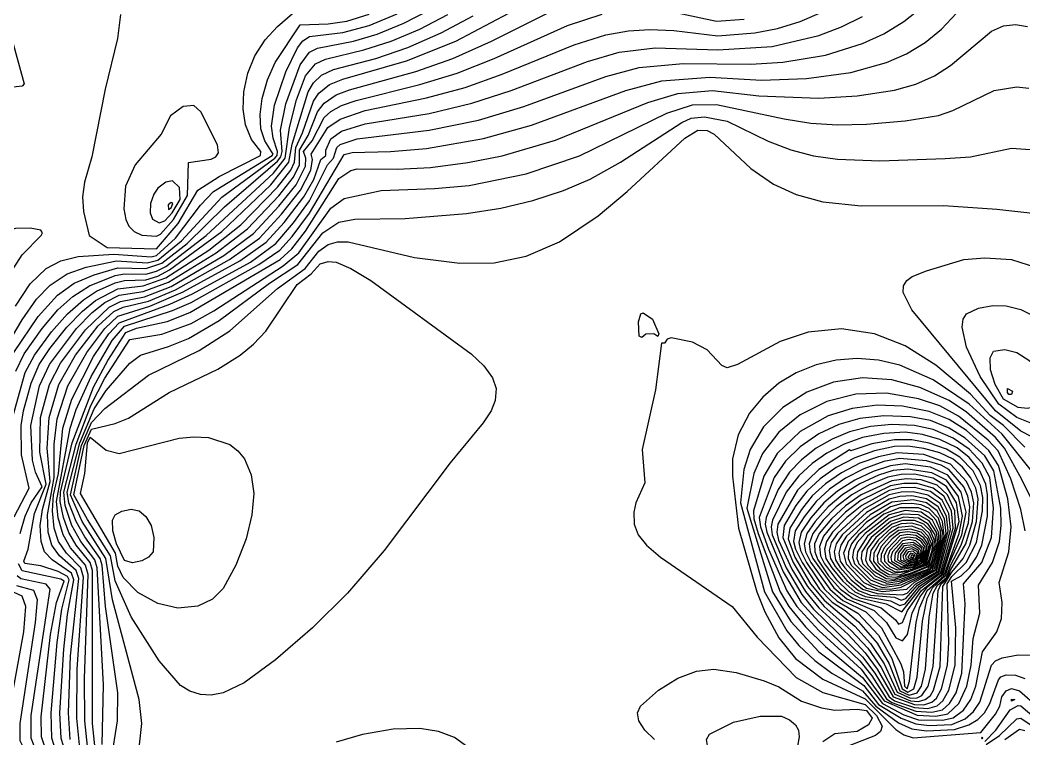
# Model space of a CAD drawing. Header units: inches. Extents: x 2608994 to 2618701, y 1261813 to 1271655.
# Drawn here: x 2613993 to 2614899, y 1265086 to 1265735 of the extents above; entities that cross this region are included whole.
import ezdxf

# ---------------------------------------------------------------- set-up
doc = ezdxf.new("R2010")
doc.units = ezdxf.units.IN
doc.header["$MEASUREMENT"] = 0

msp = doc.modelspace()

# ---------------------------------------------------------------- linework, layer by layer
for points, elevation in [([(2613993.2, 1265271.52), (2613997.97, 1265287.12), (2614003.39, 1265299.12), (2614013.16, 1265313.52), (2614007.28, 1265326.72), (2614004.41, 1265337.52), (2614002.87, 1265368.72), (2614010.92, 1265404.72), (2614019.78, 1265423.92), (2614044.28, 1265456.32), (2614058.25, 1265470.72), (2614069.6, 1265479.77), (2614082.8, 1265486.42), (2614104.4, 1265489.67), (2614127.2, 1265498.17), (2614170.24, 1265524.72), (2614198.6, 1265546.32), (2614226.8, 1265576.14), (2614240, 1265592.74), (2614245.47, 1265603.92), (2614245.35, 1265617.12), (2614253.18, 1265630.32), (2614261.74, 1265651.92), (2614267.6, 1265659.68), (2614278.4, 1265667.2), (2614290.4, 1265671.79), (2614350.4, 1265688.21), (2614383.69, 1265699.92), (2614418.8, 1265715.42), (2614492, 1265752.16)], 255), ([(2613977.7, 1265434.72), (2613995.2, 1265464.16), (2614008.21, 1265482.72), (2614020.4, 1265495.41), (2614035.72, 1265505.52), (2614053.01, 1265511.52), (2614080.4, 1265517.29), (2614108, 1265515.7), (2614117.6, 1265518.08), (2614138.87, 1265535.52), (2614175.2, 1265574.78), (2614223.2, 1265610.12), (2614225.23, 1265612.32), (2614225.67, 1265615.92), (2614221.56, 1265627.92), (2614220.16, 1265638.72), (2614222.75, 1265657.92), (2614233.12, 1265687.92), (2614243.6, 1265709.44), (2614248.4, 1265715.99), (2614254.4, 1265719.68), (2614284.4, 1265723.41), (2614308.4, 1265729.83), (2614333.6, 1265740.31)], 250), ([(2613987.77, 1265434.72), (2614009.66, 1265467.12), (2614027.02, 1265486.32), (2614042.06, 1265497.12), (2614060, 1265504.71), (2614081.6, 1265511.1), (2614106.8, 1265510.41), (2614121.2, 1265515.24), (2614144.17, 1265533.12), (2614177.6, 1265566.14), (2614225.6, 1265607.2), (2614228.66, 1265611.12), (2614229.83, 1265615.92), (2614228.4, 1265635.12), (2614233.01, 1265659.12), (2614246, 1265694.15), (2614254.4, 1265705.7), (2614261.6, 1265709.19), (2614294, 1265715.52), (2614315.6, 1265721.91), (2614339.6, 1265731.71), (2614362.4, 1265743.48)], 251), ([(2613988, 1265286.44), (2614001.46, 1265312.32), (2613994.66, 1265342.32), (2613994.32, 1265368.72), (2613996.3, 1265381.92), (2614003.24, 1265407.12), (2614010.55, 1265423.92), (2614020.02, 1265438.32), (2614035.6, 1265457.52), (2614049.54, 1265471.92), (2614061.36, 1265481.52), (2614081.6, 1265492.15), (2614104.4, 1265494.77), (2614124.8, 1265502.02), (2614163.63, 1265527.12), (2614192.48, 1265549.92), (2614225.6, 1265583.84), (2614237.56, 1265599.12), (2614240.83, 1265606.32), (2614242.05, 1265619.52), (2614248.13, 1265632.72), (2614257.99, 1265661.52), (2614262.95, 1265668.72), (2614272.4, 1265676.4), (2614284.4, 1265681.29), (2614342, 1265697.68), (2614386.4, 1265715.4), (2614434.34, 1265740.72)], 254), ([(2613989.2, 1265476.49), (2614002.4, 1265496.75), (2614016.8, 1265510.35), (2614030, 1265517.43), (2614045.6, 1265521.17), (2614078, 1265523.34), (2614111.6, 1265521.08), (2614116.4, 1265522.17), (2614133.56, 1265537.92), (2614156, 1265567.47), (2614167.69, 1265579.92), (2614220.81, 1265612.32), (2614221.73, 1265613.52), (2614214.1, 1265625.52), (2614210.66, 1265636.32), (2614209.85, 1265649.52), (2614211.67, 1265663.92), (2614216.58, 1265680.72), (2614223.53, 1265696.32), (2614246, 1265730.37), (2614271.2, 1265731.17), (2614288, 1265733.72), (2614308.4, 1265739.99)], 249), ([(2613989.55, 1265417.92), (2613997.08, 1265433.52), (2614013.22, 1265456.32), (2614027.34, 1265473.12), (2614040.8, 1265485.31), (2614055.82, 1265494.72), (2614079.2, 1265504.02), (2614087.6, 1265505.62), (2614106.8, 1265505.37), (2614116.4, 1265507.97), (2614124.8, 1265512.3), (2614161.31, 1265540.32), (2614222, 1265596.39), (2614232.38, 1265609.92), (2614236.24, 1265637.52), (2614242.84, 1265662.72), (2614250.8, 1265684.36), (2614259.83, 1265695.12), (2614268.8, 1265699.39), (2614303.6, 1265707.65), (2614328, 1265715.52), (2614354, 1265726.51), (2614379.2, 1265739.67)], 252), ([(2614026.1, 1265073.52), (2614021.94, 1265086.72), (2614021.17, 1265109.52), (2614026.65, 1265173.12), (2614031, 1265203.12), (2614037.52, 1265229.52), (2614036, 1265232.58), (2614027.6, 1265237.05), (2614012, 1265242.14), (2613997.6, 1265244.46), (2613996.77, 1265246.32), (2614000.6, 1265257.12), (2614006.4, 1265289.52), (2614016.72, 1265315.92), (2614011.01, 1265344.72), (2614011.81, 1265375.92), (2614019.76, 1265405.92), (2614029.61, 1265425.12), (2614052.15, 1265455.12), (2614073.6, 1265475.52), (2614084, 1265480.78), (2614105.6, 1265484.91), (2614129.6, 1265494.3), (2614177.1, 1265522.32), (2614204, 1265542.14), (2614226.8, 1265566.57), (2614242.4, 1265586.01), (2614250.69, 1265602.72), (2614251.03, 1265609.92), (2614248.99, 1265615.92), (2614256.93, 1265625.52), (2614267.6, 1265646.57), (2614273.6, 1265652.03), (2614283.2, 1265657.4), (2614296.4, 1265662.15), (2614354, 1265676.37), (2614387.6, 1265686.74), (2614421.2, 1265699.92), (2614487.2, 1265729.56), (2614518.4, 1265740.02)], 256), ([(2614034.43, 1265072.32), (2614030.47, 1265086.72), (2614029.21, 1265109.52), (2614032.72, 1265167.12), (2614036.1, 1265198.32), (2614041.89, 1265229.52), (2614039.6, 1265235.52), (2614022.21, 1265247.52), (2614015.35, 1265254.72), (2614012.16, 1265264.32), (2614011.51, 1265278.72), (2614013.39, 1265293.12), (2614020.27, 1265318.32), (2614017.65, 1265348.32), (2614019.53, 1265375.92), (2614028.26, 1265405.92), (2614043.21, 1265432.32), (2614063.72, 1265458.72), (2614078, 1265471.64), (2614086.4, 1265475.64), (2614109.2, 1265481.05), (2614133.41, 1265491.12), (2614182.26, 1265518.72), (2614209.29, 1265537.92), (2614229.2, 1265559.36), (2614246.23, 1265581.12), (2614255.55, 1265599.12), (2614257.2, 1265608.72), (2614255.9, 1265613.52), (2614270.88, 1265637.52), (2614282, 1265645.14), (2614304.8, 1265652.94), (2614360, 1265664.29), (2614394.8, 1265673.84), (2614428.4, 1265685.84), (2614493.2, 1265712.33), (2614522, 1265721.36), (2614542.4, 1265724.88), (2614561.6, 1265726.08), (2614583.2, 1265725.11), (2614622.8, 1265720.38), (2614656.4, 1265723.01), (2614676.8, 1265726.99), (2614697.2, 1265733.39), (2614718.8, 1265742.59)], 257), ([(2614046.79, 1265080.72), (2614044.34, 1265104.72), (2614044.88, 1265149.12), (2614050.49, 1265231.92), (2614048.07, 1265240.32), (2614035.08, 1265253.52), (2614027.99, 1265264.32), (2614024.08, 1265276.32), (2614022.46, 1265291.92), (2614023.36, 1265306.32), (2614027.89, 1265325.52), (2614031.79, 1265366.32), (2614039.87, 1265392.72), (2614059.37, 1265431.12), (2614073.38, 1265451.52), (2614082.8, 1265461.53), (2614128.4, 1265478.4), (2614148.8, 1265487.73), (2614201.09, 1265516.32), (2614224.04, 1265533.12), (2614240, 1265551.67), (2614254.38, 1265571.52), (2614270.68, 1265603.92), (2614276.14, 1265609.92), (2614279.07, 1265619.52), (2614282, 1265622.3), (2614297.6, 1265627.57), (2614362.4, 1265635.18), (2614406.8, 1265644.29), (2614447.95, 1265656.72), (2614522, 1265683.8), (2614552, 1265691.93), (2614591.6, 1265695.37), (2614652.8, 1265694.67), (2614681.6, 1265696.47), (2614720, 1265702.87), (2614753.6, 1265713.37), (2614772.8, 1265722.23), (2614790.8, 1265733.2), (2614806.4, 1265745.54)], 259), ([(2614053.97, 1265079.52), (2614051.62, 1265102.32), (2614051.31, 1265140.72), (2614054.67, 1265234.32), (2614052.27, 1265242.72), (2614038.78, 1265258.32), (2614032.01, 1265270.32), (2614027.6, 1265285.43), (2614026.08, 1265300.32), (2614038.4, 1265366.55), (2614044, 1265383.12), (2614057.4, 1265413.12), (2614076.45, 1265445.52), (2614087.6, 1265458.41), (2614130.8, 1265472.62), (2614147.6, 1265479.89), (2614208.81, 1265513.92), (2614227.57, 1265527.12), (2614238.8, 1265539.37), (2614254.4, 1265560.35), (2614285.6, 1265613.32), (2614292.8, 1265615.24), (2614327.6, 1265616.04), (2614360, 1265618.77), (2614411.6, 1265627.62), (2614454.8, 1265639.67), (2614540, 1265671.11), (2614572.4, 1265679.87), (2614615.6, 1265683.02), (2614662.4, 1265680.47), (2614702.89, 1265681.92), (2614742.8, 1265687.38), (2614775.2, 1265696.34), (2614793.2, 1265704.18), (2614810, 1265714.28), (2614824.87, 1265726.32), (2614838.44, 1265740.72)], 260), ([(2614083.98, 1265739.52), (2614081.18, 1265717.92), (2614069.96, 1265672.32), (2614057.9, 1265611.12), (2614051.32, 1265588.32), (2614049.51, 1265575.12), (2614050.57, 1265561.92), (2614055.61, 1265540.32), (2614071.84, 1265529.52), (2614116.4, 1265528.15), (2614135.83, 1265551.12), (2614153.76, 1265581.12), (2614172.8, 1265593.51), (2614210.17, 1265612.32), (2614210.62, 1265615.92), (2614201.98, 1265626.72), (2614196.64, 1265639.92), (2614194.59, 1265654.32), (2614195.28, 1265669.92), (2614198.92, 1265686.72), (2614205.25, 1265702.32), (2614214.4, 1265716.72), (2614225.62, 1265728.72), (2614243.6, 1265744.3)], 248), ([(2614580.8, 1265742.26), (2614621.6, 1265733.59), (2614646.8, 1265735.32)], 256), ([(2613980.19, 1265738.32), (2613997.08, 1265677.12), (2613995.2, 1265674.95), (2613956.8, 1265670.75)], 249), ([(2613985.27, 1265371.12), (2613997.93, 1265416.72), (2614006.15, 1265432.32), (2614021.6, 1265453.18), (2614035.94, 1265469.52), (2614050.4, 1265482.34), (2614062.34, 1265489.92), (2614079.2, 1265497.61), (2614087.6, 1265499.66), (2614106.8, 1265500.37), (2614117.6, 1265503.6), (2614128.17, 1265509.12), (2614175.47, 1265543.92), (2614219.6, 1265586.05), (2614235.71, 1265606.32), (2614238.8, 1265622.59), (2614253.2, 1265669.88), (2614258, 1265678.1), (2614265.2, 1265684.93), (2614276, 1265690.06), (2614314.4, 1265700.01), (2614343.2, 1265709.87), (2614373.2, 1265722.93), (2614402.1, 1265738.32)], 253), ([(2614038.55, 1265085.52), (2614036.88, 1265109.52), (2614038.84, 1265161.12), (2614046.19, 1265230.72), (2614043.84, 1265237.92), (2614028.82, 1265251.12), (2614022, 1265260.72), (2614018.6, 1265272.72), (2614017.9, 1265288.32), (2614024.03, 1265321.92), (2614024.03, 1265351.92), (2614026.66, 1265374.72), (2614036.43, 1265404.72), (2614053.4, 1265434.72), (2614069.62, 1265456.32), (2614081.6, 1265467.35), (2614110.4, 1265476.5), (2614140.4, 1265489.46), (2614191.53, 1265517.52), (2614215.31, 1265534.32), (2614231.6, 1265551.9), (2614249.46, 1265575.12), (2614258.48, 1265590.72), (2614264.75, 1265608.72), (2614269.15, 1265612.32), (2614269.23, 1265617.12), (2614273.6, 1265627.37), (2614283.2, 1265634.25), (2614304.8, 1265641.06), (2614362.4, 1265650.39), (2614400.8, 1265659.55), (2614436.35, 1265671.12), (2614505.2, 1265697.29), (2614534, 1265705.63), (2614566.4, 1265709.48), (2614622.8, 1265707.64), (2614672, 1265710.73), (2614714, 1265720.57), (2614734.4, 1265728.35), (2614753.6, 1265737.79)], 258), ([(2614061.03, 1265077.12), (2614058.74, 1265099.92), (2614058.7, 1265237.92), (2614056.47, 1265245.12), (2614043.93, 1265260.72), (2614037.2, 1265272.41), (2614032.32, 1265285.92), (2614029.56, 1265300.32), (2614029.86, 1265308.72), (2614040.22, 1265353.12), (2614059.56, 1265403.52), (2614072.47, 1265427.52), (2614088.69, 1265452.72), (2614098.4, 1265456.65), (2614126, 1265462.77), (2614146.4, 1265470.69), (2614227.87, 1265518.72), (2614238.62, 1265528.32), (2614250.8, 1265543.99), (2614280.8, 1265591.7), (2614291.6, 1265598.79), (2614297.6, 1265600.45), (2614333.6, 1265599.95), (2614363.6, 1265601.65), (2614397.2, 1265605.99), (2614428.4, 1265612.22), (2614476.4, 1265626.37), (2614559.74, 1265660.32), (2614586.8, 1265668.28), (2614618, 1265670.99), (2614660, 1265666.22), (2614714, 1265664.03), (2614748.8, 1265666.21), (2614782.4, 1265671.36), (2614801.6, 1265676.82), (2614818.4, 1265684.28), (2614832.8, 1265693.73), (2614870, 1265724.48), (2614880.8, 1265729.44), (2614891.6, 1265730.72), (2614902.4, 1265728.67)], 261), ([(2614067.2, 1265080.92), (2614068.53, 1265134.72), (2614062.93, 1265240.32), (2614060.63, 1265247.52), (2614047.99, 1265264.32), (2614040.07, 1265278.72), (2614033.89, 1265296.72), (2614032.86, 1265308.72), (2614043.77, 1265351.92), (2614057.06, 1265386.72), (2614069.6, 1265411.48), (2614092.4, 1265446.4), (2614121.2, 1265451.17), (2614147.6, 1265460.97), (2614168, 1265472.34), (2614230.74, 1265512.72), (2614244.7, 1265524.72), (2614273.6, 1265564.76), (2614285.6, 1265573.61), (2614319.2, 1265580.86), (2614367.2, 1265582.55), (2614398.4, 1265585.43), (2614450, 1265595.88), (2614498, 1265612.19), (2614576.81, 1265650.72), (2614600, 1265658.06), (2614621.6, 1265658.53), (2614682.8, 1265645.37), (2614706.8, 1265641.64), (2614730.8, 1265640.07), (2614757.2, 1265640.53), (2614792, 1265643.79), (2614822, 1265648.63), (2614835.1, 1265653.12), (2614872.4, 1265670.98), (2614892.8, 1265674.26), (2614903.6, 1265673.22)], 262), ([(2614119.83, 1265541.52), (2614131.67, 1265554.72), (2614144.32, 1265576.32), (2614145.2, 1265606.19), (2614165.6, 1265609.01), (2614169.85, 1265611.12), (2614172.38, 1265614.72), (2614171.5, 1265621.92), (2614156.5, 1265651.92), (2614150, 1265657.42), (2614140.4, 1265656.57), (2614129.07, 1265648.32), (2614120.47, 1265631.52), (2614097.14, 1265603.92), (2614088.46, 1265584.72), (2614086.76, 1265564.32), (2614088.55, 1265554.72), (2614091.44, 1265548.72), (2614096.3, 1265543.92), (2614103.2, 1265540.67), (2614116.4, 1265539.57), (2614119.83, 1265541.52)], 247), ([(2614075.51, 1265066.32), (2614081.22, 1265102.32), (2614081.56, 1265127.52), (2614070.46, 1265205.52), (2614067.19, 1265242.72), (2614065.48, 1265248.72), (2614051.6, 1265268.36), (2614043.8, 1265282.32), (2614037.11, 1265299.12), (2614035.84, 1265308.72), (2614047.15, 1265353.12), (2614060, 1265383.95), (2614070.8, 1265400.25), (2614092.4, 1265425.02), (2614101.95, 1265432.32), (2614127.2, 1265439.97), (2614145.2, 1265447.42), (2614172.8, 1265463.45), (2614218.42, 1265497.12), (2614243.96, 1265513.92), (2614266.4, 1265542.6), (2614280.8, 1265552.39), (2614295.2, 1265554.9), (2614340.8, 1265555.58), (2614396, 1265560.06), (2614427.2, 1265564.84), (2614456, 1265571.85), (2614483.6, 1265580.91), (2614507.6, 1265591.2), (2614535.2, 1265606.46), (2614590.29, 1265642.32), (2614598.8, 1265646.01), (2614610.8, 1265647.33), (2614631.2, 1265643.39), (2614668.4, 1265625.27), (2614688.8, 1265617.44), (2614709.2, 1265612.24), (2614730.8, 1265609.1), (2614769.2, 1265607.54), (2614828, 1265609.65), (2614850.8, 1265611.34), (2614888, 1265619.07), (2614904.8, 1265617.75)], 263), ([(2614101.11, 1265080.72), (2614103.06, 1265099.92), (2614100.83, 1265121.52), (2614076.8, 1265211.43), (2614070.7, 1265248.72), (2614049.2, 1265282.32), (2614038.7, 1265306.32), (2614048.8, 1265350.72), (2614057.6, 1265371.58), (2614069.6, 1265384.08), (2614109.07, 1265414.32), (2614154.8, 1265436.59), (2614182.4, 1265454.12), (2614225.64, 1265492.32), (2614250.61, 1265510.32), (2614262.8, 1265526.04), (2614271.2, 1265532.05), (2614279.6, 1265534.63), (2614289.2, 1265534.61), (2614349.2, 1265520.52), (2614390, 1265515.14), (2614421.2, 1265515.66), (2614450, 1265521.46), (2614480, 1265534.47), (2614514.8, 1265557.97), (2614541.2, 1265579.78), (2614593.06, 1265627.92), (2614604.8, 1265635.39), (2614613.2, 1265634.91), (2614619.74, 1265631.52), (2614652.8, 1265600.82), (2614673.2, 1265586.4), (2614693.6, 1265577.13), (2614717.6, 1265570.72), (2614752.4, 1265567.1), (2614826.8, 1265567.18), (2614874.8, 1265564.02), (2614931.2, 1265557.74)], 264), ([(2614123.88, 1265553.52), (2614130.61, 1265560.72), (2614137.82, 1265572.72), (2614137.03, 1265583.52), (2614130.8, 1265589.5), (2614124.8, 1265588.43), (2614117.6, 1265582.98), (2614113.82, 1265577.52), (2614111.08, 1265569.12), (2614110.61, 1265560.72), (2614112.8, 1265554.96), (2614118.8, 1265551.71), (2614123.88, 1265553.52)], 246), ([(2614127.04, 1265567.92), (2614127.2, 1265563.63), (2614129.6, 1265565.09), (2614131.22, 1265569.12), (2614129.6, 1265570.06), (2614127.04, 1265567.92)], 245), ([(2613947.2, 1265433.08), (2613954.4, 1265432.18), (2613956.8, 1265434.47), (2613969.97, 1265464.72), (2613985.02, 1265506.72), (2613995.2, 1265522.82), (2614012.14, 1265540.32), (2614013.44, 1265542.72), (2614011.98, 1265545.12), (2614002.4, 1265546.93), (2613989.2, 1265546.56), (2613965.2, 1265540.23), (2613946, 1265530.25), (2613896.81, 1265497.12), (2613855.87, 1265477.92), (2613855.11, 1265471.92), (2613859.6, 1265468.83), (2613916, 1265442.8), (2613947.2, 1265433.08)], 248), ([(2614176.4, 1265127.79), (2614165.6, 1265125.68), (2614156, 1265126.04), (2614146.4, 1265129.03), (2614138, 1265134.38), (2614118.8, 1265156.61), (2614093.6, 1265196.19), (2614079.2, 1265228.77), (2614074.99, 1265251.12), (2614054, 1265283.88), (2614041.8, 1265306.32), (2614051.12, 1265350.72), (2614057.6, 1265365.53), (2614079.2, 1265370.52), (2614091.2, 1265375.33), (2614127.93, 1265398.72), (2614171.6, 1265419.55), (2614192, 1265432.19), (2614204, 1265442.11), (2614215.01, 1265453.92), (2614243.37, 1265495.92), (2614256.03, 1265505.52), (2614264, 1265514.54), (2614271.2, 1265516.9), (2614278.4, 1265516.13), (2614291.63, 1265510.32), (2614309.79, 1265499.52), (2614400.47, 1265433.52), (2614411.64, 1265422.72), (2614419.6, 1265411.92), (2614422.85, 1265402.32), (2614422.12, 1265391.52), (2614418.28, 1265381.92), (2614411.23, 1265371.12), (2614381.45, 1265335.12), (2614321.78, 1265255.92), (2614288.67, 1265217.52), (2614257.2, 1265186.32), (2614223.67, 1265157.52), (2614195.6, 1265136.78), (2614176.4, 1265127.79)], 265), ([(2614916.8, 1265353.3), (2614896.4, 1265363.77), (2614873.6, 1265382.01), (2614797.94, 1265473.12), (2614790.3, 1265488.72), (2614790.61, 1265494.72), (2614793.44, 1265499.52), (2614798.26, 1265503.12), (2614811.2, 1265508.48), (2614844.8, 1265518.47), (2614864, 1265520.17), (2614888, 1265518.58), (2614918, 1265509.04)], 265), ([(2614933.6, 1265371.5), (2614921.6, 1265368.83), (2614904.8, 1265371.12), (2614892.8, 1265376.08), (2614876.61, 1265387.92), (2614859.6, 1265413.12), (2614847.25, 1265439.52), (2614843.26, 1265457.52), (2614844.22, 1265464.72), (2614847.2, 1265469.65), (2614858, 1265474.69), (2614871.2, 1265477.04), (2614883.2, 1265476.65), (2614896.4, 1265473.38), (2614912, 1265465.53), (2614933.6, 1265451.57), (2614959.8, 1265428.72), (2614964.5, 1265421.52), (2614966.46, 1265414.32), (2614966.34, 1265407.12), (2614963.86, 1265398.72), (2614958.79, 1265390.32), (2614952.05, 1265383.12), (2614933.6, 1265371.5)], 266), ([(2614552, 1265449.52), (2614551.32, 1265462.32), (2614553.32, 1265469.52), (2614555.6, 1265470.52), (2614564, 1265464.67), (2614569.56, 1265451.52), (2614568.8, 1265449.03), (2614565.2, 1265451.4), (2614558, 1265451.3), (2614554.4, 1265448.33), (2614552, 1265449.52)], 265), ([(2614900, 1265349.24), (2614880.8, 1265368.81), (2614868.8, 1265377.91), (2614850.8, 1265397.18), (2614819.6, 1265423.39), (2614792, 1265440.83), (2614764.4, 1265451.57), (2614734.4, 1265456.04), (2614704.4, 1265453.08), (2614679.2, 1265444.7), (2614640.8, 1265423.91), (2614631.2, 1265420.81), (2614626.4, 1265422.81), (2614613.2, 1265436.96), (2614600, 1265444.07), (2614580.8, 1265447.81), (2614577.2, 1265446.7), (2614574.8, 1265443.22), (2614572.16, 1265443.12), (2614566.78, 1265401.12), (2614554.65, 1265347.12), (2614557.06, 1265317.12), (2614549.03, 1265299.12), (2614547.01, 1265290.72), (2614547.42, 1265279.92), (2614551.13, 1265270.32), (2614558.54, 1265260.72), (2614571.06, 1265249.92), (2614636, 1265205.64), (2614658.33, 1265177.92), (2614693.6, 1265141.41), (2614717.6, 1265128.01), (2614756, 1265117.18), (2614766.09, 1265107.12), (2614771.15, 1265097.52), (2614769.75, 1265092.72), (2614765.08, 1265089.12), (2614729.6, 1265075.34)], 264), ([(2614908.4, 1265385.75), (2614902.4, 1265384.1), (2614894, 1265385.18), (2614880.7, 1265392.72), (2614873.26, 1265405.92), (2614869.12, 1265419.12), (2614868.63, 1265429.92), (2614871.71, 1265435.92), (2614882, 1265437.42), (2614892.8, 1265434.68), (2614903.6, 1265427.73), (2614918.01, 1265415.52), (2614920.65, 1265408.32), (2614919.43, 1265399.92), (2614914.75, 1265391.52), (2614908.4, 1265385.75)], 267), ([(2614920.4, 1265309.99), (2614879.6, 1265361.02), (2614849.6, 1265388.21), (2614817.2, 1265409.98), (2614787.2, 1265423.17), (2614768, 1265427.75), (2614748.8, 1265429.33), (2614729.6, 1265427.9), (2614711.6, 1265423.7), (2614693.6, 1265416.36), (2614678, 1265406.87), (2614663.6, 1265394.52), (2614651.6, 1265379.85), (2614641.39, 1265360.32), (2614636.06, 1265338.72), (2614636.07, 1265323.12), (2614641.51, 1265276.32), (2614658.13, 1265218.72), (2614665.47, 1265200.72), (2614678, 1265177.23), (2614692.97, 1265158.72), (2614717.6, 1265139.96), (2614756, 1265122.23), (2614783.6, 1265094.61), (2614790.8, 1265089.82), (2614799.2, 1265087.16), (2614860.4, 1265091.99), (2614873.6, 1265108.29), (2614877.27, 1265115.52), (2614879.14, 1265123.92), (2614883.2, 1265129.54), (2614888, 1265131.7), (2614895.2, 1265129.39), (2614912.39, 1265114.32)], 263), ([(2614924, 1265265.92), (2614897.03, 1265320.72), (2614881.49, 1265348.32), (2614873.6, 1265358.06), (2614847.2, 1265380.9), (2614831.6, 1265391.37), (2614805.2, 1265403.17), (2614780, 1265409.89), (2614753.6, 1265411.69), (2614727.2, 1265407.92), (2614703.2, 1265399.01), (2614681.6, 1265385.14), (2614664.25, 1265367.52), (2614651.98, 1265347.12), (2614646.4, 1265329.12), (2614643.51, 1265299.12), (2614665.15, 1265218.72), (2614685.2, 1265183.43), (2614696, 1265170.27), (2614710.4, 1265156.75), (2614725.9, 1265145.52), (2614753.6, 1265129.44), (2614765.55, 1265115.52), (2614786, 1265100.55), (2614798, 1265095.06), (2614811.2, 1265093.3), (2614836.4, 1265094.65), (2614849.41, 1265098.72), (2614857.41, 1265103.52), (2614863.55, 1265109.52), (2614868.3, 1265117.92), (2614876.17, 1265139.52), (2614878.4, 1265142.1), (2614883.2, 1265143.88), (2614891.6, 1265143.67), (2614900, 1265140.6)], 262), ([(2614900.11, 1265273.92), (2614896.48, 1265293.12), (2614887.34, 1265320.72), (2614875.75, 1265345.92), (2614867, 1265355.52), (2614840, 1265377.39), (2614823.2, 1265386.49), (2614804, 1265392.91), (2614775.2, 1265397.89), (2614747.6, 1265396.98), (2614721.2, 1265390.36), (2614697.2, 1265378.41), (2614677.89, 1265362.72), (2614663.21, 1265343.52), (2614655.39, 1265325.52), (2614649.2, 1265294.32), (2614672.19, 1265218.72), (2614688.8, 1265192.06), (2614714.09, 1265164.72), (2614754.8, 1265134.28), (2614768, 1265117.18), (2614788.4, 1265104.69), (2614801.6, 1265099.6), (2614813.6, 1265098.14), (2614834, 1265099.22), (2614846, 1265104.31), (2614853.73, 1265110.72), (2614859.29, 1265119.12), (2614869.9, 1265152.72), (2614873.6, 1265156.43), (2614879.6, 1265159.19), (2614894, 1265162.04), (2614904.8, 1265161.58)], 261), ([(2614885.6, 1265396.86), (2614884.2, 1265398.72), (2614884.4, 1265402.29), (2614888.95, 1265399.92), (2614888, 1265396.84), (2614885.6, 1265396.86)], 268), ([(2614835.2, 1265104.96), (2614844.65, 1265111.92), (2614851.35, 1265121.52), (2614855.67, 1265133.52), (2614861.87, 1265164.72), (2614874.73, 1265182.72), (2614879.05, 1265194.72), (2614879.62, 1265209.12), (2614876.83, 1265227.12), (2614885.64, 1265254.72), (2614887.67, 1265277.52), (2614884.56, 1265302.72), (2614876.17, 1265332.72), (2614867.6, 1265346.36), (2614847.2, 1265364.18), (2614831.6, 1265374.13), (2614813.6, 1265381.5), (2614789.6, 1265386.13), (2614766.8, 1265387.03), (2614744, 1265384.18), (2614722.4, 1265377.56), (2614697.2, 1265363.41), (2614676.43, 1265343.52), (2614664.29, 1265323.12), (2614655.08, 1265291.92), (2614655.33, 1265284.72), (2614659.43, 1265271.52), (2614679.14, 1265218.72), (2614687.02, 1265205.52), (2614702, 1265187.06), (2614720, 1265169.32), (2614753.6, 1265141.43), (2614771.5, 1265117.92), (2614790.8, 1265107.9), (2614804, 1265103.4), (2614825.6, 1265102.85), (2614835.2, 1265104.96)], 260), ([(2614830.4, 1265108.66), (2614840.41, 1265117.92), (2614847.73, 1265133.52), (2614851.41, 1265152.72), (2614853.35, 1265176.72), (2614859.34, 1265199.52), (2614858.09, 1265224.72), (2614870.68, 1265245.12), (2614876.99, 1265264.32), (2614878.61, 1265278.72), (2614878.24, 1265294.32), (2614872.01, 1265327.92), (2614864, 1265341.33), (2614846, 1265357.45), (2614831.6, 1265366.42), (2614814.8, 1265373.25), (2614796.8, 1265376.79), (2614772.8, 1265377.66), (2614751.2, 1265375.16), (2614732, 1265369.7), (2614714, 1265361.25), (2614697.2, 1265349.69), (2614684, 1265336.68), (2614673.67, 1265321.92), (2614660.31, 1265285.92), (2614661.48, 1265277.52), (2614668.7, 1265257.12), (2614685.2, 1265219.52), (2614694.06, 1265205.52), (2614714, 1265183.78), (2614752.4, 1265148.89), (2614772.99, 1265120.32), (2614802.8, 1265107.46), (2614819.6, 1265106.59), (2614830.4, 1265108.66)], 259), ([(2614825.6, 1265112.37), (2614831.99, 1265117.92), (2614837.89, 1265127.52), (2614842.97, 1265145.52), (2614846.26, 1265207.92), (2614844.72, 1265225.92), (2614861.22, 1265245.12), (2614869.73, 1265267.92), (2614871.83, 1265294.32), (2614868.38, 1265321.92), (2614861.6, 1265334.99), (2614849.6, 1265347.33), (2614835.2, 1265357.36), (2614817.2, 1265365.16), (2614800.4, 1265368.96), (2614780, 1265369.64), (2614760.8, 1265367.81), (2614741.6, 1265362.98), (2614726, 1265356.55), (2614711.6, 1265348.26), (2614698.4, 1265337.96), (2614687.6, 1265326.6), (2614677.29, 1265311.12), (2614666.47, 1265285.92), (2614665.67, 1265279.92), (2614667.08, 1265272.72), (2614681.88, 1265236.72), (2614697.99, 1265209.12), (2614714, 1265191.67), (2614751.2, 1265156.52), (2614762, 1265142.91), (2614775.2, 1265122.14), (2614780, 1265119.01), (2614801.6, 1265111.1), (2614816, 1265110.22), (2614825.6, 1265112.37)], 258), ([(2614820.8, 1265115.9), (2614825.93, 1265120.32), (2614831.31, 1265129.92), (2614837.01, 1265152.72), (2614837.61, 1265186.32), (2614833.84, 1265228.32), (2614842.42, 1265233.12), (2614850, 1265240.32), (2614856.4, 1265249.92), (2614861.09, 1265260.72), (2614866.14, 1265287.12), (2614866.29, 1265306.32), (2614864.77, 1265315.92), (2614859.2, 1265328.58), (2614849.59, 1265339.92), (2614838.8, 1265348.57), (2614823.2, 1265356.23), (2614807.6, 1265360.85), (2614792, 1265362.68), (2614772.8, 1265361.68), (2614753.6, 1265357.87), (2614736.8, 1265351.93), (2614721.2, 1265343.9), (2614708, 1265334.65), (2614696, 1265323.47), (2614684.68, 1265308.72), (2614672.11, 1265283.52), (2614670.94, 1265277.52), (2614671.99, 1265270.32), (2614684.68, 1265240.32), (2614698.73, 1265216.32), (2614709.2, 1265203.26), (2614753.6, 1265160.07), (2614764.6, 1265145.52), (2614777.4, 1265123.92), (2614782.4, 1265120.57), (2614800.4, 1265114.39), (2614812.4, 1265113.65), (2614820.8, 1265115.9)], 257), ([(2614153.6, 1265205.69), (2614135.6, 1265204.11), (2614117.6, 1265208.38), (2614099.6, 1265218.21), (2614086.4, 1265231.63), (2614081.6, 1265241.86), (2614079.23, 1265253.52), (2614047.84, 1265307.52), (2614051.7, 1265325.52), (2614054, 1265353.12), (2614056.4, 1265358.35), (2614070.8, 1265346.5), (2614082.8, 1265343.62), (2614136.8, 1265357.31), (2614150, 1265358.74), (2614163.2, 1265358.05), (2614182.4, 1265351.58), (2614189.89, 1265345.92), (2614195.73, 1265338.72), (2614201.81, 1265324.32), (2614204.14, 1265307.52), (2614202.52, 1265288.32), (2614197.17, 1265266.72), (2614187.83, 1265242.72), (2614176.4, 1265221.65), (2614166.8, 1265212.06), (2614153.6, 1265205.69)], 266), ([(2614816, 1265119.17), (2614820.22, 1265122.72), (2614824.75, 1265131.12), (2614830.28, 1265152.72), (2614831.32, 1265173.12), (2614829.93, 1265225.92), (2614834, 1265232.54), (2614847.16, 1265245.12), (2614856.21, 1265263.12), (2614861.72, 1265291.92), (2614862, 1265303.92), (2614859.92, 1265314.72), (2614853.2, 1265327.79), (2614841.2, 1265340.33), (2614829.2, 1265347.44), (2614813.6, 1265353.01), (2614798, 1265355.87), (2614782.4, 1265355.87), (2614762, 1265352.4), (2614742.8, 1265345.96), (2614741.6, 1265346.86), (2614714, 1265329.2), (2614694.8, 1265310.49), (2614677.11, 1265279.92), (2614676.17, 1265272.72), (2614677.68, 1265265.52), (2614689.69, 1265239.12), (2614702, 1265219.2), (2614714.2, 1265204.32), (2614740.47, 1265180.32), (2614756, 1265163.8), (2614766.8, 1265149), (2614781.17, 1265123.92), (2614800.4, 1265117.17), (2614808.8, 1265116.91), (2614816, 1265119.17)], 256), ([(2614810.12, 1265121.52), (2614814.78, 1265125.12), (2614817.51, 1265129.92), (2614823.54, 1265151.52), (2614826.08, 1265223.52), (2614834, 1265236.38), (2614844.32, 1265248.72), (2614850.46, 1265260.72), (2614856.38, 1265282.32), (2614857.75, 1265302.72), (2614855.6, 1265312.34), (2614850.98, 1265321.92), (2614843.6, 1265331.1), (2614835.2, 1265338.45), (2614823.2, 1265344.04), (2614808.8, 1265348.19), (2614794.4, 1265350.1), (2614782.4, 1265349.73), (2614764.4, 1265346.08), (2614746.4, 1265339.75), (2614729.6, 1265331.06), (2614715.2, 1265320.85), (2614703.2, 1265309.64), (2614693.37, 1265296.72), (2614682.8, 1265278.61), (2614681.46, 1265267.92), (2614690.82, 1265245.12), (2614703.72, 1265223.52), (2614718.95, 1265205.52), (2614743.33, 1265183.92), (2614758.4, 1265167.81), (2614770.4, 1265150.48), (2614782.77, 1265126.32), (2614796.8, 1265120.37), (2614804, 1265119.88), (2614810.12, 1265121.52)], 255), ([(2614807.11, 1265125.12), (2614812.64, 1265133.52), (2614817.11, 1265151.52), (2614821.63, 1265219.92), (2614824.53, 1265225.92), (2614830.13, 1265230.72), (2614832.8, 1265238.43), (2614846.75, 1265261.92), (2614852.6, 1265282.32), (2614853.94, 1265299.12), (2614851.93, 1265308.72), (2614847.46, 1265318.32), (2614832.8, 1265334.07), (2614808.8, 1265342.6), (2614784.8, 1265344.22), (2614768, 1265340.7), (2614751.2, 1265334.73), (2614734.4, 1265326.15), (2614720, 1265316.19), (2614708, 1265305.25), (2614698.38, 1265293.12), (2614687.92, 1265276.32), (2614686.32, 1265266.72), (2614692.47, 1265249.92), (2614706.53, 1265225.92), (2614718.8, 1265211.39), (2614746.4, 1265187.75), (2614760.8, 1265172.24), (2614773.01, 1265153.92), (2614784.8, 1265128.17), (2614796.8, 1265122.93), (2614802.8, 1265123.14), (2614807.11, 1265125.12)], 254), ([(2614802.8, 1265127.62), (2614806.56, 1265133.52), (2614810.42, 1265149.12), (2614813.6, 1265195.92), (2614817.27, 1265217.52), (2614821.08, 1265224.72), (2614829.2, 1265231.79), (2614832.8, 1265242.46), (2614842.62, 1265260.72), (2614849.02, 1265281.12), (2614850.32, 1265295.52), (2614848.5, 1265305.12), (2614844.93, 1265313.52), (2614831.51, 1265329.12), (2614824.4, 1265332.93), (2614811.2, 1265336.87), (2614787.2, 1265338.99), (2614772.8, 1265336.24), (2614754.8, 1265329.81), (2614738, 1265321.17), (2614723.6, 1265311.27), (2614711.6, 1265300.2), (2614700.8, 1265286.5), (2614692.82, 1265273.92), (2614691.24, 1265264.32), (2614692.96, 1265257.12), (2614698.93, 1265245.12), (2614714.68, 1265221.12), (2614726, 1265209.46), (2614737.88, 1265201.92), (2614750, 1265191.57), (2614766.8, 1265172.41), (2614777.6, 1265153.86), (2614787.2, 1265129.49), (2614795.6, 1265125.65), (2614802.8, 1265127.62)], 253), ([(2614794.4, 1265128.33), (2614799.85, 1265131.12), (2614802.9, 1265141.92), (2614807.62, 1265192.32), (2614811.93, 1265212.72), (2614816.54, 1265222.32), (2614828.37, 1265233.12), (2614831.6, 1265244), (2614843.08, 1265270.32), (2614846.96, 1265290.72), (2614842.55, 1265308.72), (2614830.4, 1265324.16), (2614814.8, 1265331.15), (2614792, 1265334.14), (2614778.8, 1265332.55), (2614763.2, 1265327.42), (2614746.4, 1265319.52), (2614730.8, 1265309.66), (2614718.45, 1265299.12), (2614706.8, 1265285.57), (2614698.06, 1265272.72), (2614696.02, 1265263.12), (2614697.46, 1265255.92), (2614702.88, 1265245.12), (2614719.28, 1265221.12), (2614730.6, 1265210.32), (2614749.27, 1265199.52), (2614768, 1265179.75), (2614780, 1265158.77), (2614789.35, 1265131.12), (2614794.4, 1265128.33)], 252), ([(2614793.76, 1265131.12), (2614796.01, 1265138.32), (2614801.84, 1265191.12), (2614804.88, 1265204.32), (2614811.93, 1265219.92), (2614826.95, 1265233.12), (2614840.75, 1265271.52), (2614843.74, 1265287.12), (2614840, 1265304.62), (2614829.2, 1265319.42), (2614816, 1265326.23), (2614794.4, 1265329.42), (2614781.2, 1265328.15), (2614768, 1265324), (2614751.2, 1265316.28), (2614735.6, 1265306.65), (2614722.41, 1265295.52), (2614710.78, 1265282.32), (2614703.16, 1265271.52), (2614700.75, 1265261.92), (2614701.96, 1265254.72), (2614706.8, 1265245.12), (2614723.95, 1265221.12), (2614735.6, 1265210.96), (2614756.39, 1265200.72), (2614770.54, 1265186.32), (2614788.09, 1265153.92), (2614790.47, 1265146.72), (2614791.47, 1265133.52), (2614793.76, 1265131.12)], 251), ([(2614789.6, 1265174.45), (2614794.08, 1265180.32), (2614798.27, 1265199.52), (2614805.08, 1265213.92), (2614812.56, 1265223.52), (2614826.1, 1265234.32), (2614840.64, 1265282.32), (2614838.2, 1265299.12), (2614829.2, 1265313.67), (2614817.2, 1265321.27), (2614800.4, 1265324.79), (2614788.4, 1265324.65), (2614776.4, 1265322.27), (2614759.6, 1265315.28), (2614743.77, 1265306.32), (2614729.75, 1265295.52), (2614718.08, 1265283.52), (2614708.78, 1265271.52), (2614705.49, 1265261.92), (2614706.1, 1265254.72), (2614708.62, 1265248.72), (2614727.54, 1265222.32), (2614739.2, 1265212.46), (2614763.99, 1265201.92), (2614775.27, 1265191.12), (2614783.6, 1265177.15), (2614789.6, 1265174.45)], 250), ([(2614783.34, 1265193.52), (2614786, 1265189.5), (2614789.6, 1265191.09), (2614794.22, 1265201.92), (2614806.6, 1265219.92), (2614824.65, 1265234.32), (2614837.42, 1265276.32), (2614836.85, 1265291.92), (2614830.3, 1265306.32), (2614820.8, 1265314.99), (2614806.4, 1265319.92), (2614793.2, 1265320.76), (2614780, 1265318.89), (2614752.31, 1265306.32), (2614738, 1265296.33), (2614725.48, 1265284.72), (2614714.36, 1265271.52), (2614710.29, 1265261.92), (2614710.34, 1265254.72), (2614713.16, 1265247.52), (2614722.79, 1265233.12), (2614733.52, 1265221.12), (2614745.19, 1265212.72), (2614770.4, 1265204.46), (2614783.34, 1265193.52)], 249), ([(2614788.85, 1265200.72), (2614806.1, 1265222.32), (2614823.84, 1265235.52), (2614835.19, 1265276.32), (2614833.65, 1265291.92), (2614826.8, 1265305.07), (2614817.2, 1265312.31), (2614802.8, 1265316.44), (2614790.8, 1265316.62), (2614778.8, 1265314.43), (2614752.4, 1265301.32), (2614738.24, 1265290.72), (2614726, 1265278.68), (2614718.28, 1265269.12), (2614714.68, 1265259.52), (2614715.47, 1265251.12), (2614719.26, 1265243.92), (2614730.04, 1265229.52), (2614741.27, 1265218.72), (2614751.2, 1265213.33), (2614774.87, 1265207.92), (2614788.85, 1265200.72)], 248), ([(2614791.9, 1265207.92), (2614804.57, 1265223.52), (2614822.37, 1265235.52), (2614832.96, 1265275.12), (2614831.33, 1265289.52), (2614825.25, 1265301.52), (2614814.8, 1265309.13), (2614800.4, 1265312.78), (2614788.4, 1265312.48), (2614777.6, 1265310.05), (2614752.89, 1265296.72), (2614739.24, 1265285.92), (2614726.37, 1265272.72), (2614720.92, 1265264.32), (2614719.06, 1265257.12), (2614720.42, 1265248.72), (2614725.66, 1265240.32), (2614735.6, 1265228.26), (2614746.45, 1265218.72), (2614756, 1265214.51), (2614778.8, 1265210.77), (2614787.2, 1265206.34), (2614791.9, 1265207.92)], 247), ([(2614792.61, 1265212.72), (2614803.03, 1265224.72), (2614821.61, 1265236.72), (2614830.91, 1265273.92), (2614829.24, 1265287.12), (2614823.2, 1265298.79), (2614812.4, 1265306.09), (2614799.2, 1265309.08), (2614788.4, 1265308.69), (2614777.6, 1265306.14), (2614754.8, 1265293.28), (2614730.76, 1265271.52), (2614725.34, 1265263.12), (2614723.48, 1265255.92), (2614724.47, 1265248.72), (2614728.75, 1265241.52), (2614739.2, 1265229.1), (2614750, 1265219.91), (2614760.8, 1265215.82), (2614782.4, 1265213.81), (2614788.4, 1265211.33), (2614792.61, 1265212.72)], 246), ([(2614793.82, 1265217.52), (2614801.6, 1265226.03), (2614820.13, 1265236.72), (2614828.97, 1265271.52), (2614827.38, 1265284.72), (2614821.76, 1265295.52), (2614811.2, 1265302.7), (2614798, 1265305.48), (2614787.2, 1265304.85), (2614777.6, 1265302.33), (2614757.2, 1265290.39), (2614735, 1265270.32), (2614729.65, 1265261.92), (2614727.82, 1265254.72), (2614728.96, 1265247.52), (2614733.2, 1265240.84), (2614743.16, 1265229.52), (2614753.6, 1265221.05), (2614766.8, 1265217.21), (2614789.6, 1265216.11), (2614793.82, 1265217.52)], 245), ([(2614793.55, 1265221.12), (2614800.4, 1265227.52), (2614819.41, 1265237.92), (2614827.22, 1265269.12), (2614825.72, 1265282.32), (2614820.78, 1265291.92), (2614811.2, 1265298.96), (2614799.2, 1265301.87), (2614780, 1265299.54), (2614760.42, 1265288.32), (2614739.09, 1265269.12), (2614733.83, 1265260.72), (2614732.09, 1265253.52), (2614733.45, 1265246.32), (2614737.54, 1265240.32), (2614747.6, 1265229.46), (2614757.2, 1265222.19), (2614771.6, 1265218.95), (2614793.55, 1265221.12)], 244), ([(2614766.8, 1265221.33), (2614778.8, 1265221.1), (2614788.4, 1265222.99), (2614817.93, 1265237.92), (2614824.98, 1265263.12), (2614825.63, 1265272.72), (2614822, 1265285.12), (2614813.6, 1265294.01), (2614806.4, 1265297.19), (2614798, 1265298.53), (2614788.4, 1265298.07), (2614778.8, 1265295.57), (2614757.2, 1265281.51), (2614740.44, 1265264.32), (2614736.35, 1265253.52), (2614738.65, 1265243.92), (2614754.8, 1265227.12), (2614766.8, 1265221.33)], 243), ([(2614103.2, 1265246.69), (2614094.8, 1265244.87), (2614087.6, 1265246.98), (2614080.34, 1265261.92), (2614076.94, 1265273.92), (2614076.79, 1265283.52), (2614079.2, 1265288.2), (2614085.2, 1265291.67), (2614093.6, 1265293.26), (2614100.8, 1265291.96), (2614106.8, 1265286.72), (2614111.6, 1265278.71), (2614114, 1265267.92), (2614113.28, 1265254.72), (2614109.2, 1265249.97), (2614103.2, 1265246.69)], 267), ([(2614788.4, 1265225.09), (2614816.32, 1265237.92), (2614823.8, 1265263.12), (2614823.71, 1265273.92), (2614819.96, 1265283.52), (2614813.6, 1265290.28), (2614804, 1265294.44), (2614787.2, 1265294.58), (2614772.8, 1265288.79), (2614749.92, 1265270.32), (2614743.58, 1265261.92), (2614740.75, 1265254.72), (2614740.63, 1265248.72), (2614743.33, 1265242.72), (2614760.8, 1265226.34), (2614771.6, 1265222.79), (2614788.4, 1265225.09)], 242), ([(2614786, 1265226.14), (2614814.29, 1265237.92), (2614817.88, 1265243.92), (2614822.59, 1265263.12), (2614822.1, 1265272.72), (2614816.7, 1265283.52), (2614806.4, 1265290.58), (2614792, 1265292.03), (2614777.6, 1265288.19), (2614755.81, 1265271.52), (2614748.78, 1265263.12), (2614745.25, 1265255.92), (2614744.45, 1265249.92), (2614746.3, 1265243.92), (2614760.8, 1265229.54), (2614772.36, 1265224.72), (2614786, 1265226.14)], 241), ([(2614788.4, 1265228.64), (2614814.14, 1265239.12), (2614818.03, 1265248.72), (2614821.33, 1265263.12), (2614820.12, 1265272.72), (2614813.6, 1265282.86), (2614804, 1265288.16), (2614789.6, 1265288.76), (2614777.6, 1265284.85), (2614758.05, 1265269.12), (2614749, 1265254.72), (2614748.44, 1265248.72), (2614750.06, 1265243.92), (2614763.77, 1265230.72), (2614775.2, 1265226.44), (2614788.4, 1265228.64)], 240), ([(2614787.2, 1265229.81), (2614812.4, 1265239.29), (2614816, 1265245.77), (2614819.91, 1265261.92), (2614818.91, 1265270.32), (2614812.85, 1265279.92), (2614804, 1265285.13), (2614790.8, 1265286.01), (2614778.8, 1265282.34), (2614761.32, 1265267.92), (2614752.97, 1265254.72), (2614752.23, 1265248.72), (2614753.77, 1265243.92), (2614764.88, 1265233.12), (2614775.2, 1265228.45), (2614787.2, 1265229.81)], 239), ([(2614796.8, 1265234.6), (2614813.02, 1265241.52), (2614818.27, 1265259.52), (2614818.4, 1265265.2), (2614814.8, 1265273.91), (2614808.71, 1265279.92), (2614800.4, 1265283.04), (2614789.6, 1265283.08), (2614780, 1265279.95), (2614765.57, 1265267.92), (2614757.82, 1265257.12), (2614756.06, 1265247.52), (2614758.28, 1265242.72), (2614763.2, 1265237.84), (2614774.87, 1265230.72), (2614782.4, 1265230.21), (2614796.8, 1265234.6)], 238), ([(2614796.8, 1265235.63), (2614811.56, 1265241.52), (2614816.26, 1265255.92), (2614816.93, 1265264.32), (2614813.6, 1265271.78), (2614806.4, 1265278.23), (2614798, 1265280.58), (2614788.4, 1265280.17), (2614780, 1265276.76), (2614767.47, 1265265.52), (2614761.08, 1265255.92), (2614759.64, 1265247.52), (2614765.6, 1265239.17), (2614776.4, 1265232.53), (2614783.6, 1265231.92), (2614796.8, 1265235.63)], 237), ([(2614777.6, 1265234.41), (2614787.2, 1265234.11), (2614810.97, 1265242.72), (2614815.74, 1265261.92), (2614812.86, 1265269.12), (2614807.6, 1265274.54), (2614798, 1265277.88), (2614786, 1265276.89), (2614777.61, 1265271.52), (2614768.41, 1265261.92), (2614763.79, 1265253.52), (2614763.37, 1265246.32), (2614769.2, 1265239.41), (2614777.6, 1265234.41)], 236), ([(2614781.15, 1265235.52), (2614796.8, 1265237.71), (2614810, 1265243.42), (2614814.38, 1265260.72), (2614812.03, 1265266.72), (2614806.4, 1265272.46), (2614796.8, 1265275.39), (2614786, 1265274.14), (2614777.61, 1265267.92), (2614770.38, 1265259.52), (2614766.62, 1265251.12), (2614767.23, 1265245.12), (2614773.6, 1265239.12), (2614781.15, 1265235.52)], 235), ([(2614799.2, 1265239.55), (2614808.95, 1265243.92), (2614812.99, 1265257.12), (2614812.44, 1265261.92), (2614808.8, 1265267.53), (2614802.8, 1265271.56), (2614794.4, 1265272.96), (2614787.2, 1265271.85), (2614780.17, 1265266.72), (2614773.09, 1265258.32), (2614770.23, 1265252.32), (2614770.05, 1265246.32), (2614775.2, 1265240.87), (2614782.4, 1265237.23), (2614787.2, 1265236.8), (2614799.2, 1265239.55)], 234), ([(2614799.2, 1265240.58), (2614808.3, 1265245.12), (2614811.55, 1265255.92), (2614811.1, 1265260.72), (2614807.6, 1265265.8), (2614801.6, 1265269.47), (2614794.4, 1265270.52), (2614787.2, 1265269.14), (2614775.71, 1265257.12), (2614773.13, 1265251.12), (2614773.3, 1265246.32), (2614778.27, 1265241.52), (2614784.8, 1265238.59), (2614799.2, 1265240.58)], 233), ([(2614799.2, 1265241.6), (2614806.96, 1265245.12), (2614810.34, 1265255.92), (2614809.79, 1265259.52), (2614806.4, 1265264.17), (2614801.6, 1265267.07), (2614794.4, 1265268.15), (2614788.4, 1265266.96), (2614778.22, 1265255.92), (2614776.24, 1265251.12), (2614776.49, 1265246.32), (2614786, 1265240.15), (2614799.2, 1265241.6)], 232), ([(2614800.4, 1265243.06), (2614806.34, 1265246.32), (2614808.91, 1265254.72), (2614808.51, 1265258.32), (2614801.6, 1265264.76), (2614795.6, 1265265.85), (2614789.6, 1265264.85), (2614780.64, 1265254.72), (2614779.01, 1265249.92), (2614779.65, 1265246.32), (2614788.4, 1265241.33), (2614800.4, 1265243.06)], 231), ([(2614800.4, 1265244.08), (2614805.64, 1265247.52), (2614807.7, 1265254.72), (2614806.61, 1265258.32), (2614799.2, 1265263.24), (2614789.6, 1265262.14), (2614782.97, 1265253.52), (2614782.4, 1265247), (2614790.8, 1265242.4), (2614800.4, 1265244.08)], 230), ([(2614801.6, 1265245.54), (2614805.3, 1265249.92), (2614806.38, 1265254.72), (2614805.2, 1265257.39), (2614799.2, 1265261.15), (2614790.8, 1265260.13), (2614785.78, 1265253.52), (2614785, 1265247.52), (2614792, 1265243.6), (2614801.6, 1265245.54)], 229), ([(2614801.6, 1265246.56), (2614804.8, 1265252.32), (2614804, 1265256.21), (2614798, 1265259.36), (2614792, 1265258.22), (2614787.89, 1265252.32), (2614787.88, 1265247.52), (2614794.4, 1265244.69), (2614801.6, 1265246.56)], 228), ([(2614801.43, 1265247.52), (2614803.63, 1265252.32), (2614802.8, 1265255.09), (2614798, 1265257.45), (2614793.2, 1265256.33), (2614789.96, 1265251.12), (2614790.8, 1265247.7), (2614795.6, 1265245.9), (2614801.43, 1265247.52)], 227), ([(2614801.21, 1265248.72), (2614802.41, 1265252.32), (2614799.2, 1265255.41), (2614794.57, 1265254.72), (2614792.34, 1265251.12), (2614792.47, 1265248.72), (2614795.6, 1265247.11), (2614801.21, 1265248.72)], 226), ([(2614794.37, 1265249.92), (2614796.8, 1265248.27), (2614799.2, 1265248.75), (2614800.92, 1265252.32), (2614796.8, 1265253.72), (2614794.37, 1265249.92)], 225), ([(2614796.8, 1265249.82), (2614799.2, 1265249.78), (2614799.76, 1265251.12), (2614798, 1265252.14), (2614796.8, 1265249.82)], 224), ([(2613979.44, 1264819.12), (2613998.5, 1264851.52), (2614020.17, 1264883.92), (2614043.14, 1264913.92), (2614061.16, 1264934.32), (2614091.2, 1264964.02), (2614095.16, 1264970.32), (2614097.07, 1264977.52), (2614096.33, 1264985.92), (2614093.3, 1264993.12), (2614069.33, 1265026.72), (2614039.83, 1265049.52), (2614027.02, 1265061.52), (2614017.14, 1265074.72), (2614012.6, 1265087.92), (2614012.33, 1265105.92), (2614020.77, 1265180.32), (2614026.14, 1265209.12), (2614032.96, 1265228.32), (2614030, 1265230.3), (2613995.2, 1265237.72), (2613991.89, 1265243.92)], 255), ([(2613982.33, 1264883.92), (2614002.07, 1264909.12), (2614021.98, 1264930.72), (2614044.07, 1264949.92), (2614078, 1264972.44), (2614084.97, 1264979.92), (2614087.6, 1264987.28), (2614087.42, 1264993.12), (2614084.66, 1265000.32), (2614066.66, 1265025.52), (2614017.79, 1265063.92), (2614007.41, 1265075.92), (2614003.12, 1265086.72), (2614003.4, 1265107.12), (2614020.35, 1265221.12), (2614016.8, 1265225.62), (2613994, 1265230.61), (2613990.76, 1265233.12)], 254), ([(2613992.8, 1264945.59), (2614011.54, 1264959.52), (2614034.8, 1264972.05), (2614068.4, 1264984.18), (2614075.63, 1264989.52), (2614079.2, 1264996.08), (2614077.69, 1265005.12), (2614063.6, 1265024.63), (2614013.04, 1265061.52), (2613997.7, 1265075.92), (2613993.2, 1265084.32), (2613993.48, 1265099.92), (2614007.3, 1265191.12), (2614008.85, 1265211.52), (2614005.68, 1265219.92), (2613990.4, 1265224.11)], 253), ([(2613984.12, 1265113.12), (2613996.55, 1265182.72), (2613998.4, 1265205.52), (2613995.2, 1265214.76), (2613984.02, 1265219.92)], 252), ([(2614565.72, 1265085.52), (2614556.96, 1265093.92), (2614551.54, 1265102.32), (2614550.5, 1265109.52), (2614553.11, 1265115.52), (2614569.39, 1265129.92), (2614586.8, 1265140.77), (2614603.6, 1265147.28), (2614619.2, 1265148.88), (2614639.6, 1265146.09), (2614664.8, 1265138.45), (2614678, 1265133.07), (2614698.4, 1265120.09), (2614716.4, 1265114.03), (2614728.4, 1265111.99), (2614748.8, 1265112.99), (2614757.2, 1265111.81), (2614762.14, 1265104.72), (2614758.87, 1265098.72), (2614748.8, 1265092.74), (2614728.4, 1265090.67), (2614717.6, 1265083.41)], 265), ([(2614864, 1265083.73), (2614873.76, 1265093.92), (2614886.8, 1265112.42), (2614894, 1265116.14), (2614896.4, 1265115.9), (2614914.4, 1265100.71)], 264), ([(2614889.2, 1265120.79), (2614888, 1265120.14), (2614888, 1265122.01), (2614891.08, 1265121.52), (2614889.2, 1265120.79)], 264), ([(2614668.4, 1265020.99), (2614662.4, 1265019.37), (2614655.84, 1265023.12), (2614627.68, 1265055.52), (2614613.85, 1265078.32), (2614612.77, 1265085.52), (2614615.39, 1265090.32), (2614637.2, 1265101.22), (2614661.2, 1265106.56), (2614680.4, 1265106.5), (2614687.6, 1265103.29), (2614693.1, 1265098.72), (2614695.65, 1265093.92), (2614696.42, 1265087.92), (2614693.24, 1265071.12), (2614679.18, 1265033.92), (2614668.4, 1265020.99)], 266), ([(2614865.2, 1265081.11), (2614877.21, 1265089.12), (2614892.8, 1265104.2), (2614896.4, 1265104.91), (2614908.4, 1265096.77)], 265), ([(2614397.2, 1265078.5), (2614385.2, 1265087.3), (2614370.8, 1265092.84), (2614354, 1265095.37), (2614330, 1265094.77), (2614302.4, 1265090), (2614278.4, 1265083.09)], 264), ([(2614861.6, 1265086.1), (2614862.01, 1265086.72), (2614861.6, 1265087.66), (2614860.8, 1265086.72), (2614861.6, 1265086.1)], 263), ([(2614881.92, 1265085.52), (2614895.2, 1265094.75), (2614900, 1265093.68)], 266)]:
    msp.add_lwpolyline(points, dxfattribs=dict(elevation=elevation))

doc.saveas('drawing.dxf')
